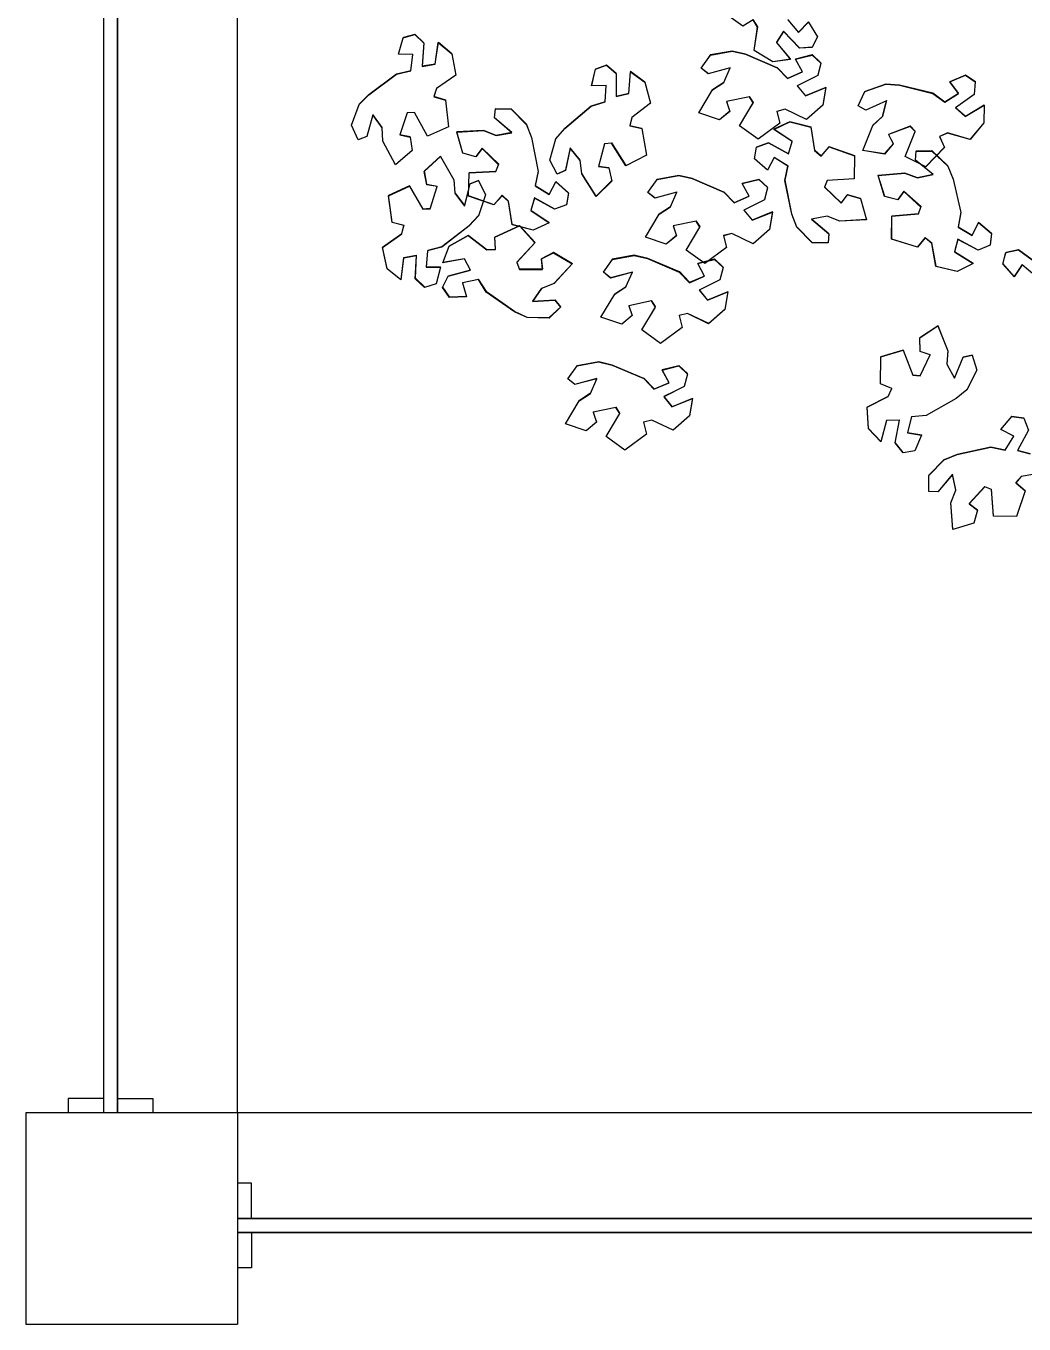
# Model space of a CAD drawing. Header units: centimetres. Extents: x -3096 to 17897, y -3131 to 15798.
# Drawn here: x 2764.5 to 2906.1, y 4113.3 to 4297.6 of the extents above; entities that cross this region are included whole.
import ezdxf

# ---------------------------------------------------------------- set-up
doc = ezdxf.new("R2010")
doc.units = ezdxf.units.CM
doc.layers.add('A-ANNO SYMB', color=3, linetype='Continuous', lineweight=13)
doc.layers.add('alberi', color=74, linetype='Continuous')
doc.layers.add('Riempimenti', color=4, linetype='Continuous')

msp = doc.modelspace()

# ---------------------------------------------------------------- linework, layer by layer
for p, q in [((2764.47, 4143.3), (2764.47, 4113.3)), ((2794.47, 4143.3), (2764.47, 4143.3)), ((2794.47, 4143.3), (2794.47, 4113.3)), ((2764.47, 4113.3), (2794.47, 4113.3))]:
    msp.add_line(p, q)
msp.add_lwpolyline([(3144.47, 4143.3), (3144.47, 4143.3), (2794.47, 4143.3), (2794.47, 4518.3)])
at = {"layer": 'A-ANNO SYMB'}
for points in [[(2872.58, 4298.5), (2874.1, 4296.73), (2875.54, 4298.2), (2876.8, 4296.12), (2876.06, 4294.61), (2874.25, 4294.5), (2874.25, 4294.5), (2871.99, 4296.86), (2870.98, 4295.31), (2872.96, 4292.91), (2870.46, 4292.56), (2867.83, 4294.17), (2868.31, 4297.48), (2867.68, 4298.52)], [(2907.66, 4262.23), (2905.86, 4263.71), (2904.69, 4262.02), (2903.09, 4263.85), (2903.56, 4265.47), (2905.32, 4265.88), (2905.32, 4265.88), (2907.96, 4263.94)], [(2906.26, 4231.64), (2905.07, 4228), (2901.8, 4228.03), (2901.5, 4231.83), (2900.55, 4232.2), (2898.3, 4229.79), (2899.5, 4228.92), (2899, 4227.06), (2896.02, 4226.17), (2895.74, 4229.96), (2896.42, 4231.75), (2895.96, 4233.97), (2893.91, 4231.48), (2892.62, 4231.57), (2892.62, 4233.82), (2894.79, 4236.06), (2896.61, 4236.79), (2901.39, 4237.83), (2903.44, 4237.43), (2904.65, 4239.42), (2902.81, 4240.34), (2904.4, 4242.18), (2906.06, 4241.95), (2906.73, 4240.26)], [(2906.73, 4240.26), (2905.18, 4237.38), (2906.96, 4236.89)], [(2909.02, 4234.26), (2905.73, 4233.69), (2904.93, 4232.76), (2906.26, 4231.64)]]:
    msp.add_lwpolyline(points, dxfattribs=at)
for points in [[(2810.69, 4283.54), (2811.77, 4286.47), (2813.13, 4287.88), (2817.06, 4290.78), (2819.1, 4291.26), (2819.39, 4293.57), (2817.33, 4293.65), (2818.03, 4295.98), (2819.65, 4296.45), (2820.94, 4295.18), (2820.94, 4295.18), (2820.71, 4291.92), (2822.53, 4292.21), (2822.99, 4295.29), (2824.92, 4293.67), (2825.49, 4290.64), (2822.72, 4288.77), (2822.37, 4287.61), (2824.04, 4287.12), (2824.04, 4287.12), (2824.44, 4283.31), (2821.44, 4282.01), (2819.62, 4285.35), (2818.6, 4285.3), (2817.53, 4282.18), (2818.98, 4281.88), (2819.29, 4279.98), (2816.93, 4277.94), (2815.12, 4281.29), (2815.02, 4283.2), (2813.69, 4285.04), (2812.83, 4281.93), (2811.62, 4281.49)], [(2861.61, 4293.52), (2864.68, 4294.08), (2866.58, 4293.62), (2871.08, 4291.71), (2872.52, 4290.2), (2874.66, 4291.12), (2873.69, 4292.93), (2876.05, 4293.52), (2877.28, 4292.36), (2876.84, 4290.6), (2876.84, 4290.6), (2873.91, 4289.15), (2875.08, 4287.72), (2877.97, 4288.89), (2877.56, 4286.41), (2875.24, 4284.38), (2872.22, 4285.82), (2871.04, 4285.52), (2871.47, 4283.84), (2871.47, 4283.84), (2868.39, 4281.56), (2865.74, 4283.48), (2867.7, 4286.75), (2867.14, 4287.6), (2863.91, 4286.93), (2864.38, 4285.53), (2862.9, 4284.3), (2859.95, 4285.3), (2861.92, 4288.56), (2863.51, 4289.62), (2864.42, 4291.7), (2861.31, 4290.86), (2860.31, 4291.67)], [(2838.8, 4278.61), (2839.68, 4281.6), (2840.94, 4283.1), (2844.67, 4286.26), (2846.67, 4286.87), (2846.8, 4289.2), (2844.75, 4289.14), (2845.28, 4291.52), (2846.86, 4292.09), (2848.24, 4290.91), (2848.24, 4290.91), (2848.23, 4287.64), (2850.03, 4288.05), (2850.28, 4291.16), (2852.31, 4289.67), (2853.08, 4286.69), (2850.45, 4284.64), (2850.18, 4283.45), (2851.87, 4283.08), (2851.87, 4283.08), (2852.54, 4279.31), (2849.63, 4277.8), (2847.59, 4281.02), (2846.57, 4280.9), (2845.72, 4277.71), (2847.19, 4277.51), (2847.62, 4275.63), (2845.41, 4273.44), (2843.37, 4276.66), (2843.14, 4278.56), (2841.69, 4280.3), (2841.04, 4277.15), (2839.87, 4276.62)], [(2883.55, 4288.35), (2886.49, 4289.4), (2888.44, 4289.25), (2893.19, 4288.08), (2894.86, 4286.82), (2896.82, 4288.07), (2895.57, 4289.71), (2897.81, 4290.66), (2899.2, 4289.72), (2899.05, 4287.91), (2899.05, 4287.91), (2896.39, 4286.01), (2897.78, 4284.78), (2900.44, 4286.41), (2900.43, 4283.89), (2898.46, 4281.51), (2895.26, 4282.45), (2894.14, 4281.97), (2894.83, 4280.38), (2894.83, 4280.38), (2892.16, 4277.63), (2889.24, 4279.11), (2890.65, 4282.65), (2889.95, 4283.4), (2886.88, 4282.22), (2887.57, 4280.91), (2886.3, 4279.47), (2883.23, 4279.97), (2884.65, 4283.51), (2886.05, 4284.81), (2886.62, 4287.01), (2883.68, 4285.68), (2882.56, 4286.32)], [(2833.34, 4285.84), (2835.53, 4283.62), (2836.23, 4281.79), (2837.17, 4277), (2836.74, 4274.95), (2838.7, 4273.7), (2839.65, 4275.53), (2841.47, 4273.9), (2841.2, 4272.24), (2839.5, 4271.61), (2839.5, 4271.61), (2836.65, 4273.22), (2836.13, 4271.44), (2838.73, 4269.71), (2836.44, 4268.66), (2833.45, 4269.44), (2832.94, 4272.74), (2832.04, 4273.55), (2830.89, 4272.25), (2830.89, 4272.25), (2827.27, 4273.51), (2827.37, 4276.78), (2831.17, 4277), (2831.56, 4277.95), (2829.19, 4280.24), (2828.3, 4279.05), (2826.45, 4279.59), (2825.62, 4282.59), (2829.42, 4282.8), (2831.19, 4282.08), (2833.42, 4282.5), (2830.97, 4284.6), (2831.08, 4285.88)], [(2876.05, 4266.86), (2873.85, 4269.07), (2873.15, 4270.9), (2872.19, 4275.69), (2872.62, 4277.74), (2870.65, 4278.98), (2869.7, 4277.15), (2867.88, 4278.77), (2868.14, 4280.43), (2869.84, 4281.07), (2869.84, 4281.07), (2872.7, 4279.48), (2873.21, 4281.25), (2870.61, 4282.97), (2872.89, 4284.03), (2875.88, 4283.27), (2876.4, 4279.97), (2877.31, 4279.16), (2878.46, 4280.46), (2878.46, 4280.46), (2882.08, 4279.22), (2881.99, 4275.94), (2878.19, 4275.71), (2877.8, 4274.76), (2880.18, 4272.48), (2881.07, 4273.67), (2882.92, 4273.14), (2883.76, 4270.14), (2879.96, 4269.92), (2878.19, 4270.63), (2875.96, 4270.21), (2878.41, 4268.12), (2878.31, 4266.83)], [(2893.04, 4279.89), (2895.3, 4277.73), (2896.05, 4275.92), (2897.12, 4271.15), (2896.75, 4269.09), (2898.75, 4267.9), (2899.65, 4269.75), (2901.51, 4268.18), (2901.29, 4266.51), (2899.6, 4265.83), (2899.6, 4265.83), (2896.71, 4267.36), (2896.24, 4265.57), (2898.88, 4263.92), (2896.63, 4262.8), (2893.62, 4263.49), (2893.02, 4266.78), (2892.09, 4267.56), (2890.98, 4266.23), (2890.98, 4266.23), (2887.33, 4267.38), (2887.33, 4270.66), (2891.13, 4270.98), (2891.49, 4271.94), (2889.06, 4274.16), (2888.2, 4272.96), (2886.34, 4273.44), (2885.42, 4276.41), (2889.21, 4276.73), (2891, 4276.06), (2893.22, 4276.54), (2890.71, 4278.57), (2890.79, 4279.86)], [(2829.69, 4273.66), (2828.69, 4270.7), (2827.36, 4269.26), (2823.5, 4266.26), (2821.48, 4265.74), (2821.24, 4263.42), (2823.3, 4263.39), (2822.66, 4261.04), (2821.06, 4260.53), (2819.73, 4261.77), (2819.73, 4261.77), (2819.89, 4265.04), (2818.06, 4264.71), (2817.69, 4261.61), (2815.72, 4263.18), (2815.07, 4266.2), (2817.8, 4268.13), (2818.12, 4269.31), (2816.44, 4269.75), (2816.44, 4269.75), (2815.94, 4273.55), (2818.91, 4274.93), (2820.81, 4271.63), (2821.83, 4271.71), (2822.82, 4274.85), (2821.36, 4275.12), (2821.01, 4277.01), (2823.31, 4279.1), (2825.21, 4275.8), (2825.36, 4273.89), (2826.73, 4272.09), (2827.51, 4275.21), (2828.71, 4275.69)], [(2854.04, 4275.86), (2857.1, 4276.43), (2859.01, 4275.97), (2863.51, 4274.05), (2864.95, 4272.54), (2867.09, 4273.47), (2866.12, 4275.28), (2868.48, 4275.86), (2869.7, 4274.71), (2869.27, 4272.95), (2869.27, 4272.95), (2866.34, 4271.49), (2867.51, 4270.06), (2870.4, 4271.24), (2869.99, 4268.76), (2867.66, 4266.72), (2864.65, 4268.16), (2863.47, 4267.87), (2863.9, 4266.19), (2863.9, 4266.19), (2860.82, 4263.91), (2858.17, 4265.83), (2860.13, 4269.1), (2859.56, 4269.95), (2856.34, 4269.28), (2856.81, 4267.88), (2855.33, 4266.65), (2852.38, 4267.65), (2854.34, 4270.91), (2855.94, 4271.97), (2856.85, 4274.05), (2853.74, 4273.21), (2852.74, 4274.02)], [(2838.71, 4256.18), (2835.6, 4256.25), (2833.82, 4257.09), (2829.81, 4259.88), (2828.7, 4261.65), (2826.42, 4261.18), (2827.01, 4259.21), (2824.57, 4259.12), (2823.61, 4260.5), (2824.4, 4262.13), (2824.4, 4262.13), (2827.56, 4262.96), (2826.7, 4264.6), (2823.63, 4264.04), (2824.55, 4266.39), (2827.23, 4267.9), (2829.89, 4265.88), (2831.11, 4265.92), (2831.03, 4267.66), (2831.03, 4267.66), (2834.51, 4269.27), (2836.71, 4266.84), (2834.13, 4264.04), (2834.51, 4263.09), (2837.8, 4263.09), (2837.62, 4264.56), (2839.32, 4265.46), (2842.01, 4263.89), (2839.42, 4261.09), (2837.65, 4260.38), (2836.33, 4258.53), (2839.55, 4258.72), (2840.36, 4257.72)], [(2847.73, 4264.52), (2850.79, 4265.08), (2852.7, 4264.62), (2857.2, 4262.71), (2858.64, 4261.2), (2860.78, 4262.12), (2859.81, 4263.93), (2862.17, 4264.52), (2863.4, 4263.36), (2862.96, 4261.6), (2862.96, 4261.6), (2860.03, 4260.15), (2861.2, 4258.72), (2864.09, 4259.89), (2863.68, 4257.41), (2861.36, 4255.38), (2858.34, 4256.82), (2857.16, 4256.52), (2857.59, 4254.84), (2857.59, 4254.84), (2854.51, 4252.56), (2851.86, 4254.48), (2853.82, 4257.75), (2853.25, 4258.6), (2850.03, 4257.93), (2850.5, 4256.53), (2849.02, 4255.3), (2846.07, 4256.3), (2848.03, 4259.56), (2849.63, 4260.62), (2850.54, 4262.7), (2847.43, 4261.86), (2846.43, 4262.67)], [(2899.42, 4248.77), (2897.99, 4245.99), (2896.47, 4244.76), (2892.21, 4242.36), (2890.13, 4242.13), (2889.56, 4239.88), (2891.59, 4239.54), (2890.62, 4237.31), (2888.95, 4237.05), (2887.82, 4238.47), (2887.82, 4238.47), (2888.46, 4241.68), (2886.61, 4241.62), (2885.78, 4238.61), (2884.06, 4240.45), (2883.87, 4243.53), (2886.85, 4245.05), (2887.33, 4246.16), (2885.74, 4246.85), (2885.74, 4246.85), (2885.8, 4250.67), (2888.94, 4251.6), (2890.34, 4248.06), (2891.36, 4247.99), (2892.8, 4250.95), (2891.39, 4251.43), (2891.33, 4253.35), (2893.91, 4255.09), (2895.3, 4251.54), (2895.17, 4249.63), (2896.26, 4247.65), (2897.49, 4250.62), (2898.75, 4250.92)], [(2842.68, 4249.38), (2845.75, 4249.95), (2847.65, 4249.49), (2852.15, 4247.57), (2853.6, 4246.06), (2855.74, 4246.99), (2854.76, 4248.8), (2857.12, 4249.39), (2858.35, 4248.23), (2857.91, 4246.47), (2857.91, 4246.47), (2854.98, 4245.02), (2856.16, 4243.59), (2859.04, 4244.76), (2858.63, 4242.28), (2856.31, 4240.25), (2853.29, 4241.68), (2852.11, 4241.39), (2852.54, 4239.71), (2852.54, 4239.71), (2849.46, 4237.43), (2846.81, 4239.35), (2848.77, 4242.62), (2848.21, 4243.47), (2844.98, 4242.8), (2845.46, 4241.4), (2843.97, 4240.17), (2841.03, 4241.17), (2842.99, 4244.43), (2844.58, 4245.49), (2845.49, 4247.57), (2842.38, 4246.73), (2841.38, 4247.54)]]:
    msp.add_lwpolyline(points, close=True, dxfattribs=at)
at = {"layer": 'alberi'}
for points in [[(2872.57, 4298.44), (2874.09, 4296.67), (2875.53, 4298.14), (2876.79, 4296.06), (2876.06, 4294.55), (2874.24, 4294.44), (2874.24, 4294.44), (2871.98, 4296.81), (2870.97, 4295.26), (2872.95, 4292.85), (2870.46, 4292.51), (2867.83, 4294.12), (2868.3, 4297.43), (2867.67, 4298.46), (2866.19, 4297.55), (2866.19, 4297.55), (2863.09, 4299.81)], [(2907.65, 4262.18), (2905.85, 4263.66), (2904.69, 4261.96), (2903.08, 4263.79), (2903.55, 4265.41), (2905.32, 4265.83), (2905.32, 4265.83), (2907.95, 4263.89)], [(2906.25, 4231.58), (2905.06, 4227.94), (2901.79, 4227.98), (2901.5, 4231.78), (2900.54, 4232.14), (2898.3, 4229.73), (2899.5, 4228.86), (2899, 4227.01), (2896.02, 4226.11), (2895.73, 4229.91), (2896.42, 4231.69), (2895.95, 4233.91), (2893.9, 4231.43), (2892.62, 4231.51), (2892.61, 4233.77), (2894.79, 4236), (2896.6, 4236.74), (2901.38, 4237.77), (2903.43, 4237.38), (2904.64, 4239.37), (2902.8, 4240.28), (2904.39, 4242.13), (2906.06, 4241.89), (2906.72, 4240.21)], [(2906.72, 4240.21), (2905.17, 4237.32), (2906.96, 4236.84)], [(2909.01, 4234.2), (2905.72, 4233.63), (2904.93, 4232.71), (2906.25, 4231.58)]]:
    msp.add_lwpolyline(points, dxfattribs=at)
for points in [[(2810.69, 4283.49), (2811.76, 4286.42), (2813.12, 4287.83), (2817.06, 4290.73), (2819.09, 4291.2), (2819.38, 4293.52), (2817.33, 4293.6), (2818.02, 4295.93), (2819.64, 4296.4), (2820.94, 4295.13), (2820.94, 4295.13), (2820.7, 4291.86), (2822.53, 4292.15), (2822.98, 4295.23), (2824.91, 4293.62), (2825.48, 4290.59), (2822.71, 4288.72), (2822.36, 4287.55), (2824.03, 4287.07), (2824.03, 4287.07), (2824.43, 4283.26), (2821.43, 4281.95), (2819.61, 4285.3), (2818.59, 4285.24), (2817.53, 4282.13), (2818.98, 4281.82), (2819.28, 4279.92), (2816.93, 4277.89), (2815.11, 4281.24), (2815.01, 4283.14), (2813.68, 4284.98), (2812.82, 4281.88), (2811.62, 4281.43)], [(2861.6, 4293.46), (2864.67, 4294.02), (2866.58, 4293.57), (2871.07, 4291.65), (2872.52, 4290.14), (2874.66, 4291.06), (2873.68, 4292.87), (2876.05, 4293.46), (2877.27, 4292.31), (2876.83, 4290.54), (2876.83, 4290.54), (2873.9, 4289.09), (2875.08, 4287.66), (2877.96, 4288.84), (2877.55, 4286.35), (2875.23, 4284.32), (2872.21, 4285.76), (2871.03, 4285.47), (2871.46, 4283.78), (2871.46, 4283.78), (2868.39, 4281.5), (2865.74, 4283.43), (2867.69, 4286.69), (2867.13, 4287.55), (2863.9, 4286.88), (2864.38, 4285.47), (2862.9, 4284.25), (2859.95, 4285.24), (2861.91, 4288.51), (2863.5, 4289.56), (2864.41, 4291.64), (2861.3, 4290.8), (2860.3, 4291.62)], [(2838.8, 4278.55), (2839.67, 4281.55), (2840.93, 4283.05), (2844.66, 4286.21), (2846.66, 4286.82), (2846.8, 4289.15), (2844.74, 4289.09), (2845.28, 4291.46), (2846.86, 4292.04), (2848.24, 4290.86), (2848.24, 4290.86), (2848.22, 4287.59), (2850.03, 4288), (2850.27, 4291.1), (2852.3, 4289.62), (2853.08, 4286.63), (2850.44, 4284.58), (2850.17, 4283.4), (2851.87, 4283.02), (2851.87, 4283.02), (2852.53, 4279.25), (2849.62, 4277.75), (2847.58, 4280.96), (2846.56, 4280.84), (2845.71, 4277.66), (2847.18, 4277.45), (2847.61, 4275.58), (2845.4, 4273.39), (2843.36, 4276.61), (2843.13, 4278.5), (2841.68, 4280.25), (2841.04, 4277.09), (2839.86, 4276.57)], [(2883.54, 4288.3), (2886.48, 4289.34), (2888.44, 4289.2), (2893.18, 4288.02), (2894.85, 4286.76), (2896.81, 4288.02), (2895.56, 4289.65), (2897.8, 4290.61), (2899.19, 4289.66), (2899.04, 4287.85), (2899.04, 4287.85), (2896.38, 4285.95), (2897.77, 4284.73), (2900.44, 4286.35), (2900.42, 4283.83), (2898.46, 4281.46), (2895.25, 4282.39), (2894.13, 4281.92), (2894.82, 4280.32), (2894.82, 4280.32), (2892.15, 4277.58), (2889.23, 4279.05), (2890.64, 4282.59), (2889.95, 4283.34), (2886.87, 4282.17), (2887.56, 4280.86), (2886.3, 4279.41), (2883.23, 4279.92), (2884.64, 4283.45), (2886.04, 4284.75), (2886.61, 4286.95), (2883.67, 4285.62), (2882.56, 4286.27)], [(2833.33, 4285.79), (2835.52, 4283.57), (2836.22, 4281.74), (2837.16, 4276.94), (2836.73, 4274.9), (2838.7, 4273.65), (2839.65, 4275.47), (2841.46, 4273.85), (2841.19, 4272.19), (2839.49, 4271.56), (2839.49, 4271.56), (2836.64, 4273.16), (2836.12, 4271.38), (2838.72, 4269.66), (2836.43, 4268.6), (2833.45, 4269.38), (2832.94, 4272.68), (2832.03, 4273.49), (2830.88, 4272.19), (2830.88, 4272.19), (2827.26, 4273.45), (2827.36, 4276.72), (2831.17, 4276.94), (2831.55, 4277.89), (2829.19, 4280.18), (2828.29, 4279), (2826.45, 4279.53), (2825.61, 4282.53), (2829.41, 4282.75), (2831.18, 4282.02), (2833.41, 4282.44), (2830.97, 4284.54), (2831.08, 4285.82)], [(2876.05, 4266.8), (2873.85, 4269.02), (2873.14, 4270.85), (2872.18, 4275.64), (2872.61, 4277.69), (2870.64, 4278.93), (2869.7, 4277.1), (2867.88, 4278.72), (2868.14, 4280.38), (2869.84, 4281.02), (2869.84, 4281.02), (2872.69, 4279.42), (2873.21, 4281.2), (2870.6, 4282.91), (2872.89, 4283.98), (2875.87, 4283.21), (2876.39, 4279.91), (2877.3, 4279.1), (2878.45, 4280.41), (2878.45, 4280.41), (2882.07, 4279.16), (2881.98, 4275.89), (2878.18, 4275.66), (2877.8, 4274.71), (2880.17, 4272.43), (2881.06, 4273.61), (2882.91, 4273.08), (2883.76, 4270.09), (2879.96, 4269.86), (2878.19, 4270.58), (2875.96, 4270.15), (2878.41, 4268.06), (2878.3, 4266.78)], [(2893.04, 4279.83), (2895.29, 4277.67), (2896.04, 4275.86), (2897.12, 4271.09), (2896.74, 4269.04), (2898.74, 4267.85), (2899.64, 4269.7), (2901.5, 4268.13), (2901.28, 4266.46), (2899.6, 4265.78), (2899.6, 4265.78), (2896.7, 4267.3), (2896.23, 4265.51), (2898.88, 4263.86), (2896.62, 4262.74), (2893.61, 4263.43), (2893.01, 4266.72), (2892.09, 4267.51), (2890.97, 4266.17), (2890.97, 4266.17), (2887.32, 4267.33), (2887.33, 4270.6), (2891.12, 4270.93), (2891.48, 4271.89), (2889.05, 4274.11), (2888.19, 4272.9), (2886.33, 4273.39), (2885.41, 4276.36), (2889.2, 4276.68), (2890.99, 4276.01), (2893.21, 4276.49), (2890.71, 4278.52), (2890.78, 4279.8)], [(2829.68, 4273.6), (2828.68, 4270.65), (2827.35, 4269.2), (2823.49, 4266.21), (2821.47, 4265.68), (2821.24, 4263.36), (2823.29, 4263.33), (2822.66, 4260.98), (2821.05, 4260.48), (2819.72, 4261.71), (2819.72, 4261.71), (2819.88, 4264.98), (2818.06, 4264.65), (2817.68, 4261.56), (2815.71, 4263.13), (2815.07, 4266.14), (2817.79, 4268.08), (2818.11, 4269.25), (2816.43, 4269.7), (2816.43, 4269.7), (2815.93, 4273.49), (2818.9, 4274.87), (2820.8, 4271.57), (2821.82, 4271.65), (2822.81, 4274.79), (2821.35, 4275.06), (2821, 4276.95), (2823.3, 4279.05), (2825.2, 4275.74), (2825.35, 4273.84), (2826.72, 4272.03), (2827.5, 4275.16), (2828.7, 4275.63)], [(2854.03, 4275.81), (2857.1, 4276.37), (2859, 4275.92), (2863.5, 4274), (2864.95, 4272.49), (2867.09, 4273.41), (2866.11, 4275.22), (2868.47, 4275.81), (2869.7, 4274.65), (2869.26, 4272.89), (2869.26, 4272.89), (2866.33, 4271.44), (2867.51, 4270.01), (2870.39, 4271.18), (2869.98, 4268.7), (2867.66, 4266.67), (2864.64, 4268.11), (2863.46, 4267.82), (2863.89, 4266.13), (2863.89, 4266.13), (2860.81, 4263.85), (2858.16, 4265.77), (2860.12, 4269.04), (2859.56, 4269.89), (2856.33, 4269.23), (2856.81, 4267.82), (2855.32, 4266.6), (2852.38, 4267.59), (2854.34, 4270.85), (2855.93, 4271.91), (2856.84, 4273.99), (2853.73, 4273.15), (2852.73, 4273.97)], [(2838.71, 4256.12), (2835.59, 4256.2), (2833.81, 4257.03), (2829.8, 4259.82), (2828.7, 4261.6), (2826.41, 4261.13), (2827, 4259.16), (2824.57, 4259.06), (2823.6, 4260.44), (2824.39, 4262.08), (2824.39, 4262.08), (2827.55, 4262.91), (2826.69, 4264.55), (2823.63, 4263.98), (2824.54, 4266.33), (2827.23, 4267.84), (2829.89, 4265.82), (2831.1, 4265.87), (2831.03, 4267.6), (2831.03, 4267.6), (2834.5, 4269.21), (2836.7, 4266.79), (2834.12, 4263.99), (2834.5, 4263.04), (2837.79, 4263.03), (2837.62, 4264.51), (2839.32, 4265.4), (2842, 4263.83), (2839.41, 4261.04), (2837.64, 4260.33), (2836.33, 4258.47), (2839.54, 4258.66), (2840.35, 4257.66)], [(2847.72, 4264.46), (2850.79, 4265.02), (2852.69, 4264.57), (2857.19, 4262.65), (2858.64, 4261.14), (2860.78, 4262.06), (2859.8, 4263.87), (2862.16, 4264.46), (2863.39, 4263.31), (2862.95, 4261.54), (2862.95, 4261.54), (2860.02, 4260.09), (2861.2, 4258.66), (2864.08, 4259.84), (2863.67, 4257.35), (2861.35, 4255.32), (2858.33, 4256.76), (2857.15, 4256.47), (2857.58, 4254.78), (2857.58, 4254.78), (2854.5, 4252.5), (2851.85, 4254.43), (2853.81, 4257.69), (2853.25, 4258.55), (2850.02, 4257.88), (2850.5, 4256.47), (2849.01, 4255.25), (2846.07, 4256.24), (2848.03, 4259.51), (2849.62, 4260.56), (2850.53, 4262.64), (2847.42, 4261.8), (2846.42, 4262.62)], [(2899.41, 4248.71), (2897.99, 4245.94), (2896.46, 4244.7), (2892.2, 4242.31), (2890.13, 4242.08), (2889.55, 4239.82), (2891.58, 4239.49), (2890.61, 4237.26), (2888.95, 4236.99), (2887.82, 4238.41), (2887.82, 4238.41), (2888.45, 4241.62), (2886.6, 4241.56), (2885.77, 4238.55), (2884.05, 4240.4), (2883.86, 4243.48), (2886.84, 4244.99), (2887.33, 4246.1), (2885.73, 4246.79), (2885.73, 4246.79), (2885.79, 4250.62), (2888.94, 4251.55), (2890.33, 4248), (2891.35, 4247.93), (2892.79, 4250.9), (2891.39, 4251.38), (2891.32, 4253.3), (2893.9, 4255.03), (2895.29, 4251.49), (2895.16, 4249.58), (2896.26, 4247.59), (2897.49, 4250.57), (2898.74, 4250.86)], [(2842.67, 4249.33), (2845.74, 4249.89), (2847.65, 4249.44), (2852.14, 4247.52), (2853.59, 4246.01), (2855.73, 4246.93), (2854.75, 4248.74), (2857.12, 4249.33), (2858.34, 4248.17), (2857.9, 4246.41), (2857.9, 4246.41), (2854.97, 4244.96), (2856.15, 4243.53), (2859.04, 4244.71), (2858.62, 4242.22), (2856.3, 4240.19), (2853.28, 4241.63), (2852.1, 4241.34), (2852.53, 4239.65), (2852.53, 4239.65), (2849.46, 4237.37), (2846.81, 4239.3), (2848.77, 4242.56), (2848.2, 4243.42), (2844.97, 4242.75), (2845.45, 4241.34), (2843.97, 4240.12), (2841.02, 4241.11), (2842.98, 4244.37), (2844.57, 4245.43), (2845.48, 4247.51), (2842.37, 4246.67), (2841.37, 4247.49)]]:
    msp.add_lwpolyline(points, close=True, dxfattribs=at)
at = {"layer": 'Riempimenti'}
for p, q in [((2777.47, 4143.3), (2777.47, 4488.3)), ((2777.47, 4143.3), (2777.47, 4486.3)), ((2777.47, 4486.3), (2777.47, 4143.3)), ((2775.47, 4313.8), (2775.47, 4143.3)), ((2775.47, 4145.31), (2770.47, 4145.31)), ((2770.47, 4145.31), (2770.47, 4143.31)), ((2777.47, 4145.31), (2782.47, 4145.31)), ((2782.47, 4145.31), (2782.47, 4143.31)), ((2796.47, 4133.3), (2794.47, 4133.3)), ((2796.47, 4128.3), (2796.47, 4133.3)), ((2794.47, 4128.3), (3144.47, 4128.3)), ((2796.47, 4128.3), (2794.47, 4128.3)), ((3144.47, 4128.3), (2794.47, 4128.3)), ((2796.47, 4128.3), (3144.47, 4128.3)), ((2794.47, 4126.3), (3144.47, 4126.3)), ((2794.47, 4126.3), (3144.47, 4126.3)), ((3144.47, 4126.3), (2794.47, 4126.3)), ((2796.47, 4126.3), (2796.47, 4121.3)), ((2796.47, 4121.3), (2794.47, 4121.3))]:
    msp.add_line(p, q, dxfattribs=at)

doc.saveas('drawing.dxf')
